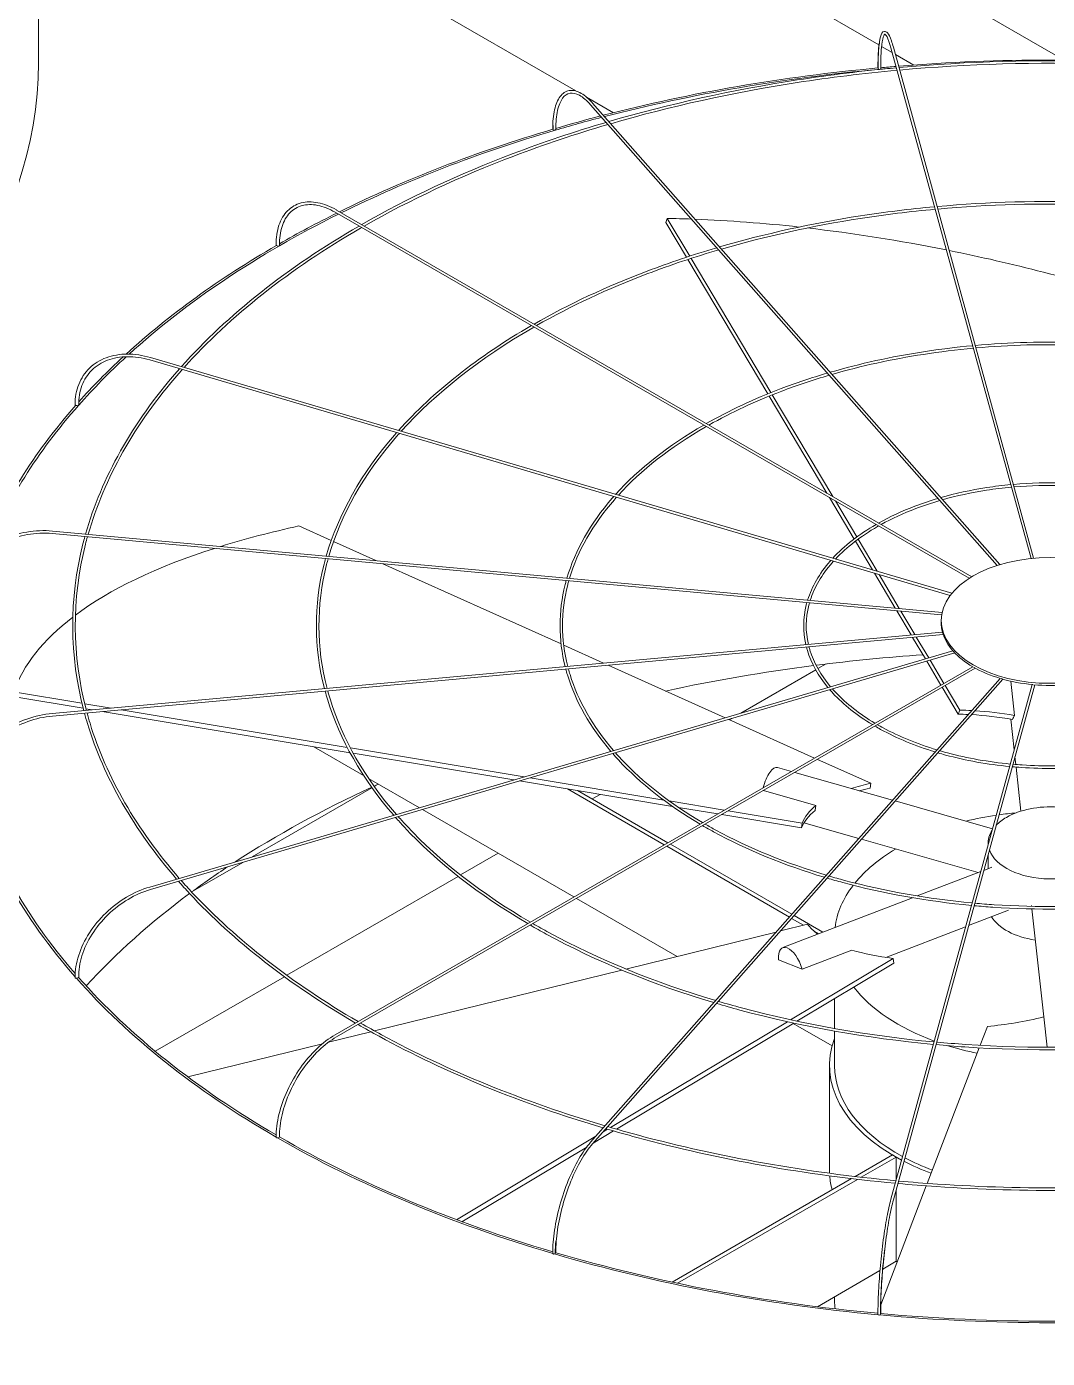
# Model space of a CAD drawing. Header units: millimetres. Extents: x -312439 to 477422, y -331570 to 212570.
# Drawn here: x 395710.3 to 395955.1, y 92912.6 to 93231.9 of the extents above; entities that cross this region are included whole.
import ezdxf

# ---------------------------------------------------------------- set-up
doc = ezdxf.new("R2010")
doc.units = ezdxf.units.MM

msp = doc.modelspace()

# ---------------------------------------------------------------- linework, layer by layer
at = {"color": 0, "linetype": 'Continuous', "lineweight": 0, "extrusion": (8.40036e-17, 0.816497, 0.57735)}
for p, q in [((395959.097, 93223.883), (395713.162, 93365.874)), ((395713.182, 93223.261), (395713.182, 93364.001)), ((395713.182, 93343.86), (395914.695, 93227.516)), ((395841.992, 93216.484), (395713.182, 93290.853)), ((395915.316, 93227.157), (395917.868, 93225.684)), ((395951.151, 93104.359), (395917.558, 93226.814)), ((395951.77, 93104.418), (395918.149, 93226.976)), ((395918.623, 93225.248), (395923.03, 93222.704)), ((395851.023, 93211.27), (395844.601, 93214.978)), ((395943.691, 93102.893), (395846.01, 93213.577)), ((395845.55, 93213.172), (395943.05, 93102.694)), ((395936.941, 93099.982), (395784.624, 93187.922)), ((395784.317, 93187.392), (395936.349, 93099.616)), ((395863.55, 93184.949), (395863.92, 93185.916)), ((395868.513, 93176.608), (395863.55, 93184.949)), ((395863.92, 93185.916), (395869.304, 93176.868)), ((395888.013, 93143.834), (395868.833, 93176.069)), ((395869.625, 93176.328), (395888.775, 93144.142)), ((395931.771, 93095.505), (395739.84, 93151.966)), ((395740.013, 93152.554), (395932.18, 93096.023)), ((395902.155, 93120.065), (395888.33, 93143.302)), ((395889.092, 93143.609), (395903.596, 93119.234)), ((395908.721, 93109.03), (395902.796, 93118.988)), ((395904.237, 93118.156), (395909.376, 93109.519)), ((395783.361, 93108.668), (395775.603, 93112.16)), ((395929.721, 93090.844), (395716.48, 93110.343)), ((395929.835, 93091.448), (395716.536, 93110.953)), ((395794.028, 93103.867), (395783.921, 93108.416)), ((395913.125, 93101.629), (395909.036, 93108.501)), ((395909.69, 93108.99), (395914.271, 93101.291)), ((395838.458, 93083.871), (395795.743, 93103.095)), ((395918.569, 93092.479), (395913.585, 93100.855)), ((395914.732, 93100.517), (395919.569, 93092.387)), ((395922.406, 93086.03), (395918.956, 93091.828)), ((395919.956, 93091.737), (395923.303, 93086.112)), ((395929.619, 93089.01), (395929.619, 93089.51)), ((395929.922, 93086.718), (395716.48, 93067.2)), ((395716.536, 93066.59), (395930.103, 93086.119)), ((395923.65, 93085.529), (395926.627, 93080.525)), ((395848.646, 93079.286), (395839.109, 93083.578)), ((395925.822, 93080.288), (395922.753, 93085.447)), ((395739.84, 93025.577), (395932.41, 93082.226)), ((395932.869, 93081.723), (395740.013, 93024.99)), ((395929.56, 93074.007), (395926.146, 93079.745)), ((395926.95, 93079.982), (395930.263, 93074.413)), ((395937.171, 93078.402), (395784.317, 92990.151)), ((395937.79, 93078.052), (395784.624, 92989.621)), ((395877.804, 93066.162), (395849.781, 93078.774)), ((395881.569, 93067.27), (395899.542, 93077.647)), ((395900.072, 93077.953), (395902, 93079.066)), ((395845.55, 92964.371), (395943.727, 93075.616)), ((395846.01, 92963.966), (395944.378, 93075.428)), ((395917.558, 92950.729), (395951.412, 93074.135)), ((395952.032, 93074.079), (395918.149, 92950.567)), ((395933.704, 93067.042), (395929.873, 93073.481)), ((395930.577, 93073.887), (395934.074, 93068.009)), ((395947.227, 93066.734), (395946.314, 93074.943)), ((395723.888, 93068.435), (395707.033, 93071.241)), ((395707.197, 93072.386), (395723.584, 93069.658)), ((395724.241, 93069.549), (395730.596, 93068.491)), ((395726.049, 93068.075), (395724.548, 93068.325)), ((395787.866, 93057.783), (395728.434, 93067.678)), ((395732.98, 93068.094), (395787.184, 93059.07)), ((395933.704, 93067.042), (395934.074, 93068.009)), ((395899.252, 93056.509), (395878.661, 93065.776)), ((395878.841, 93065.695), (395879.314, 93065.968)), ((395946.283, 93065.863), (395947.108, 93058.446)), ((395791.129, 93052.321), (395779.156, 93059.233)), ((395787.94, 93058.944), (395829.655, 93051.998)), ((395827.11, 93051.25), (395788.634, 93057.655)), ((395947.291, 93056.799), (395947.496, 93054.958)), ((395890.374, 93054.271), (395893.719, 93053.315)), ((395912.725, 93050.446), (395899.941, 93056.199)), ((395947.565, 93054.338), (395948.74, 93043.771)), ((395804.503, 93044.599), (395792.321, 93051.633)), ((395865.19, 93044.91), (395828.496, 93051.019)), ((395831.041, 93051.768), (395863.071, 93046.435)), ((395894.539, 93053.081), (395917.939, 93046.396)), ((395912.56, 93049.3), (395912.725, 93050.446)), ((395764.382, 93032.797), (395793.13, 93049.394)), ((395793.663, 93049.702), (395794.229, 93050.029)), ((395840.011, 93049.102), (395863.217, 93035.704)), ((395864.083, 93036.204), (395842.446, 93048.697)), ((395845.922, 93046.689), (395847.842, 93047.798)), ((395886.97, 93048.711), (395899.593, 93045.105)), ((395841.563, 93023.203), (395805.236, 93044.176)), ((395864.414, 93046.212), (395877.611, 93044.014)), ((395876.035, 93043.104), (395866.613, 93044.673)), ((395918.591, 93046.209), (395941.923, 93039.544)), ((395896.145, 93039.756), (395876.985, 93042.946)), ((395878.562, 93043.856), (395896.31, 93040.901)), ((395896.145, 93039.756), (395896.31, 93040.901)), ((395896.711, 93040.963), (395909.835, 93037.213)), ((395863.829, 93035.35), (395893.217, 93018.383)), ((395893.802, 93019.046), (395864.695, 93035.851)), ((395910.487, 93037.027), (395938.442, 93029.041)), ((395940.878, 93036.163), (395940.878, 93035.734)), ((395750.137, 93024.572), (395762.128, 93031.495)), ((395814.366, 93028.471), (395823.402, 93033.688)), ((395940.878, 93033.419), (395940.878, 93029.978)), ((395772.702, 93004.416), (395813.795, 93028.141)), ((395923.884, 93023.441), (395939.112, 93029.298)), ((395939.822, 93029.572), (395941.767, 93030.32)), ((395866.278, 93008.934), (395842.176, 93022.849)), ((395891.66, 93011.046), (395922.757, 93023.007)), ((395901.262, 93014.739), (395894.343, 93018.733)), ((395936.189, 93016.329), (395945.736, 93020.001)), ((395951.279, 93020.938), (395951.252, 93021.18)), ((395954.227, 92994.424), (395951.347, 93020.324)), ((395897.567, 93016.641), (395891.088, 93015.045)), ((395893.758, 93018.071), (395896.634, 93016.411)), ((395916.363, 93008.703), (395935.479, 93016.056)), ((395890.044, 93014.788), (395854.027, 93005.916)), ((395899.269, 93014.89), (395900.222, 93014.339)), ((395896.286, 93005.883), (395908.219, 93010.473)), ((395853.022, 93005.669), (395793.754, 92991.07)), ((395890.59, 93008.153), (395896.286, 93005.883)), ((395893.497, 92993.746), (395918.089, 93008.466)), ((395918.295, 93007.334), (395895.038, 92993.413)), ((395918.295, 93007.334), (395918.089, 93008.466)), ((395741.149, 92986.199), (395772.122, 93004.081)), ((395904.053, 92991.652), (395904.053, 92998.809)), ((395850.355, 92967.922), (395892.732, 92993.287)), ((395894.267, 92992.952), (395851.768, 92967.513)), ((395954.227, 92994.424), (395955.035, 92987.158)), ((395792.881, 92990.854), (395782.688, 92988.344)), ((395903.468, 92987.462), (395894.116, 92992.861)), ((395904.053, 92982.721), (395904.053, 92991.03)), ((395940.696, 92992.16), (395938.957, 92987.622)), ((395781.241, 92987.987), (395748.981, 92980.041)), ((395938.727, 92987.021), (395926.272, 92954.513)), ((395902.828, 92957.717), (395902.828, 92982.721)), ((395848.544, 92966.837), (395849.639, 92967.493)), ((395813.411, 92945.808), (395846.812, 92965.801)), ((395851.049, 92967.083), (395846.196, 92964.178)), ((395844.623, 92963.236), (395814.704, 92945.327)), ((395917.928, 92961.325), (395908.987, 92956.162)), ((395918.795, 92960.825), (395917.928, 92961.325)), ((395910.429, 92955.995), (395918.795, 92960.825)), ((395918.795, 92960.825), (395918.795, 92955.236)), ((395908.101, 92955.651), (395865.115, 92930.833)), ((395866.382, 92930.564), (395909.539, 92955.481)), ((395926.043, 92953.915), (395915.121, 92925.408)), ((395918.795, 92952.921), (395918.795, 92935.821)), ((395918.795, 92935.821), (395915.591, 92933.972)), ((395914.926, 92933.588), (395899.956, 92924.945)), ((395904.053, 92926.324), (395904.053, 92927.311)), ((395914.443, 92923.639), (395914.34, 92923.37))]:
    msp.add_line(p, q, dxfattribs=at)
at = {"color": 0, "linetype": 'Continuous', "lineweight": 0}
for centre, major_axis, ratio, start_param, end_param in [((395450.957, 93223.261), (262.225, 0), 0.5773503, 5.4977871, 6.2831853), ((395955.853, 93072.499), (-262.225, 0), 0.5773503, 4.5737285, 4.8518651), ((395955.853, 93072.499), (-262.225, 0), 0.5773503, 4.8709744, 5.1337903), ((395955.853, 93072.499), (-261.613, 0), 0.5773503, 4.8702538, 5.1336735), ((395914.748, 93222.006), (0.306, 0), 0.5773503, 3.1415927, 3.7072911), ((395914.796, 93221.831), (0.306, 0.001), 0.5647458, 3.2969897, 4.867786), ((395914.796, 93221.831), (0.306, 0.001), 0.5647458, 4.867786, 6.2831853), ((395955.853, 93072.499), (-261.613, 0), 0.5773503, 4.8601846, 4.8693633), ((395955.853, 93072.499), (-262.225, 0), 0.5773503, 4.8542575, 4.8684283), ((395955.853, 93072.499), (-261.613, 0), 0.5773503, 5.1364588, 5.1836819), ((395955.853, 93072.499), (-262.225, 0), 0.5773503, 5.1365691, 5.1818933), ((395955.853, 93072.499), (-262.225, 0), 0.5773503, 5.1849758, 5.420347), ((395955.853, 93072.499), (-261.613, 0), 0.5773503, 5.183912, 5.4201653), ((395836.767, 93207.377), (0.306, 0), 0.5773503, 3.1415927, 4.134446), ((395836.906, 93207.22), (0.306, 0.003), 0.5659728, 3.6079382, 5.1787345), ((395836.906, 93207.22), (0.306, 0.003), 0.5659728, 5.1787345, 6.2831853), ((395955.853, 93072.499), (-261.613, 0), 0.5773503, 5.4234857, 5.718128), ((395955.853, 93072.499), (-262.225, 0), 0.5773503, 5.4236595, 5.4949761), ((395956.224, 93030.782), (-236.033, 90.421), 0.5343599, 5.2814302, 5.3074736), ((395956.224, 93030.782), (-236.033, 90.421), 0.5343599, 5.1688261, 5.2776752), ((395956.224, 93030.782), (-236.033, 90.421), 0.5343599, 5.0198116, 5.1604272), ((395955.853, 93072.499), (-262.225, 0), 0.5773503, 5.4989549, 5.7196003), ((395770.432, 93179.552), (0.306, 0), 0.5773503, 3.1415927, 4.450555), ((395770.649, 93179.427), (0.306, 0.004), 0.5683066, 3.9193388, 5.4901351), ((395770.649, 93179.427), (0.306, 0.004), 0.5683066, 5.4901351, 6.2831853), ((395956.224, 93030.782), (-236.033, 90.421), 0.5343599, 4.8289255, 5.0170065), ((395955.853, 93072.499), (-261.613, 0), 0.5773503, 5.7230202, 5.8115447), ((395955.853, 93072.499), (-262.225, 0), 0.5773503, 5.7247725, 5.8068149), ((395955.853, 93072.499), (-262.225, 0), 0.5773503, 5.8129334, 6.0685314), ((395955.853, 93072.499), (-261.613, 0), 0.5773503, 5.8119417, 6.0598961), ((395722.237, 93141.254), (0.306, 0), 0.5773503, 3.1415927, 4.7647143), ((395722.51, 93141.173), (0.306, 0.005), 0.5715189, 4.2314546, 5.8022509), ((395722.51, 93141.173), (0.306, 0.005), 0.5715189, 5.8022509, 6.2831853), ((395956.018, 93030.961), (-250.189, 35.961), 0.3284711, 5.5638228, 5.6785471), ((395956.018, 93030.961), (-250.189, 35.961), 0.3284711, 5.6885713, 5.965771), ((395956.018, 93030.961), (-250.189, 35.961), 0.3284711, 5.9728515, 6.2156373), ((395955.745, 93089.01), (-26.126, 0), 0.5773503, 0, 0.1535113), ((395955.745, 93089.01), (-26.126, 0), 0.5773503, 0.160648, 0.4676706), ((395955.853, 92931.259), (-261.613, 0), 0.5773503, 4.8296672, 4.9289778), ((395955.745, 93089.01), (-26.126, 0), 0.5773503, 0.4748072, 0.7818298), ((395955.853, 92931.259), (-261.613, 0), 0.5773503, 4.9315023, 5.0730373), ((395955.745, 93089.01), (-26.126, 0), 0.5773503, 0.7889665, 1.0959891), ((395955.745, 93089.01), (-26.126, 0), 0.5773503, 1.1031258, 1.4101484), ((395955.745, 93089.01), (-26.126, 0), 0.5773503, 1.417285, 1.7243076), ((395955.853, 93029.816), (-56.639, 21.698), 0.5343599, 5.2632147, 5.3074736), ((395956.224, 93030.782), (56.639, -21.698), 0.5343599, 2.113134, 2.1658809), ((395955.853, 93029.816), (-56.639, 21.698), 0.5343599, 5.0728277, 5.2488944), ((395956.224, 93030.782), (56.639, -21.698), 0.5343599, 1.92896, 2.0989228), ((395888.855, 93048.956), (1.518, 5.315), 0.3621096, 0, 1.5955332), ((395956.018, 93030.961), (-60.036, 8.629), 0.3284711, 5.5638228, 5.6832782), ((395955.853, 93072.499), (-262.225, 0), 0.5773503, 0.15775, 0.4689102), ((395955.853, 93072.499), (-261.613, 0), 0.5773503, 0.1573017, 0.4645126), ((395955.853, 92931.259), (-261.613, 0), 0.5773503, 5.3840325, 5.5566031), ((395955.853, 92931.259), (-261.613, 0), 0.5773503, 5.3759613, 5.381266), ((395955.853, 93029.816), (-60.036, 8.629), 0.3284711, 5.5638228, 5.6281345), ((395956.018, 93030.961), (-60.036, 8.629), 0.3284711, 5.9787164, 6.2156373), ((395955.853, 93036.163), (-14.976, 0), 0.5773503, 3.6916997, 5.4977871), ((395955.853, 93029.816), (-60.036, 8.629), 0.3284711, 5.9809914, 6.2156373), ((395955.853, 93013.851), (-51.8, 0), 0.5773503, 4.9668384, 5.1151413), ((395955.853, 93036.163), (-14.976, 0), 0.5773503, 5.4977871, 5.7722245), ((395955.853, 93013.851), (-51.8, 0), 0.5773503, 4.8725497, 4.9536635), ((395955.853, 93036.163), (-14.976, 0), 0.5773503, 5.9253681, 6.3268432), ((395955.853, 93013.851), (-51.8, 0), 0.5773503, 5.5125312, 5.8454489), ((395955.853, 93036.163), (-14.976, 0), 0.5773503, 0.1968015, 2.9056449), ((395955.853, 92931.259), (-261.613, 0), 0.5773503, 5.5668053, 5.6187776), ((395955.853, 93013.851), (-51.8, 0), 0.5773503, 5.864801, 6.2160224), ((395955.853, 92931.259), (-261.613, 0), 0.5773503, 5.6218563, 5.7966666), ((395955.853, 93021.256), (-14.976, 0), 0.5773503, 0.3310244, 1.3226651), ((395955.647, 93030.947), (-59.674, -10.853), 0.3443205, 0.1772511, 0.3142745), ((395893.644, 93005.887), (-1.984, 5.159), 0.4527097, 4.5393785, 7.2340672), ((395955.647, 93030.947), (-59.674, -10.853), 0.3443205, 0.5921448, 0.8290657), ((395722.237, 93003.869), (0.306, 0), 0.5773503, 3.1415927, 5.7071921), ((395955.853, 93072.499), (-262.225, 0), 0.5773503, 0.4717795, 0.7837457), ((395722.51, 93003.95), (0.306, 0.005), 0.5830421, 5.1737369, 6.2831853), ((395955.853, 93072.499), (-261.613, 0), 0.5773503, 0.4715588, 0.781436), ((395955.853, 93013.851), (-51.8, 0), 0.5773503, 0.4237953, 1.0021877), ((395955.483, 93030.755), (-56.425, -22.248), 0.5660586, 1.0925617, 1.3294826), ((395955.853, 92982.721), (-53.025, 0), 0.5773503, 6.0678252, 7.1147249), ((395955.853, 93013.851), (-51.8, 0), 0.5773503, 1.0153625, 1.0203014), ((395955.853, 93013.851), (-51.8, 0), 0.5773503, 1.0757224, 1.2236785), ((395955.853, 92982.721), (51.8, 0), 0.5773503, 3.1415927, 3.9574848), ((395770.432, 92965.571), (0.306, 0), 0.5773503, 3.1415927, 6.0213513), ((395955.853, 93072.499), (-262.225, 0), 0.5773503, 0.7858257, 1.0981183), ((395770.649, 92965.696), (0.306, 0.004), 0.5862544, 5.4898935, 6.2831853), ((395955.853, 93072.499), (-261.613, 0), 0.5773503, 0.7858227, 1.096892), ((395955.853, 92982.721), (-53.025, 0), 0.5773503, 0.8456372, 1.0001122), ((395955.853, 92982.721), (51.8, 0), 0.5773503, 3.9720631, 4.1329788), ((395955.853, 92957.717), (53.025, 0), 0.5773503, 3.1415927, 3.1671433), ((395955.853, 92957.717), (53.025, 0), 0.5773503, 3.1875095, 3.2970925), ((395836.767, 92937.745), (-0.306, 0), 0.5773503, 0, 3.1415927), ((395955.853, 93072.499), (-262.225, 0), 0.5773503, 1.0998851, 1.4125333), ((395836.906, 92937.903), (-0.306, -0.003), 0.5885883, 2.6652649, 3.1415927), ((395955.853, 93072.499), (-261.613, 0), 0.5773503, 1.1000981, 1.4118355), ((395955.853, 92957.717), (53.025, 0), 0.5773503, 3.9385413, 3.9453811), ((395955.853, 92931.759), (262.225, 0), 0.5773503, 3.1415927, 5.4977871), ((395955.853, 92926.324), (51.8, 0), 0.5773503, 3.1415927, 3.2048035), ((395914.748, 92923.117), (-0.306, 0), 0.5773503, 0, 3.1415927), ((395955.853, 93072.499), (-262.225, 0), 0.5773503, 1.4139544, 1.727034), ((395914.796, 92923.291), (-0.306, -0.001), 0.5898153, 2.9827557, 3.1415927), ((395955.853, 93072.499), (-261.613, 0), 0.5773503, 1.41439, 1.726367)]:
    msp.add_ellipse(centre, major_axis=major_axis, ratio=ratio, start_param=start_param, end_param=end_param, dxfattribs=at)
msp.add_ellipse((395955.745, 93089.51), major_axis=(26.126, 0), ratio=0.5773503, dxfattribs=at)
for points, knots in [([(395914.442, 93222.006), (395914.442, 93223.71), (395914.493, 93225.226), (395914.696, 93227.745), (395914.845, 93228.744), (395915.247, 93230.166), (395915.473, 93230.681), (395916.258, 93230.797), (395916.506, 93230.649), (395917.058, 93230.064), (395917.365, 93229.409), (395917.845, 93228.028), (395917.997, 93227.53), (395918.149, 93226.976)], [4.712389, 4.712389, 4.712389, 4.712389, 5.0265482, 5.0265482, 5.3407075, 5.3407075, 5.6548668, 5.6548668, 5.8236028, 5.8236028, 6.1377621, 6.1377621, 6.2831853, 6.2831853, 6.2831853, 6.2831853]), ([(395917.558, 93226.814), (395917.24, 93227.974), (395916.921, 93228.866), (395916.365, 93229.946), (395916.115, 93230.096), (395916.089, 93230.096), (395915.884, 93229.948), (395915.532, 93228.783), (395915.387, 93227.933), (395915.177, 93225.689), (395915.115, 93224.259), (395915.102, 93222.371), (395915.101, 93222.104), (395915.102, 93221.832)], [0, 0, 0, 0, 0.3152669, 0.3152669, 0.6094726, 0.6094726, 0.9267406, 0.9267406, 1.2208373, 1.2208373, 1.5356304, 1.5356304, 1.5863402, 1.5863402, 1.5863402, 1.5863402]), ([(395914.823, 93228.142), (395914.814, 93228.081), (395914.805, 93228.019), (395914.654, 93226.932), (395914.559, 93225.629), (395914.496, 93223.392), (395914.487, 93222.631), (395914.49, 93221.831)], [1.10131175, 1.10131175, 1.10131175, 1.10131175, 1.12076762, 1.12076762, 1.43803566, 1.43803566, 1.5863026, 1.5863026, 1.5863026, 1.5863026]), ([(395992.002, 93222.096), (395984.507, 93222.774), (395976.956, 93223.241), (395952.728, 93224.057), (395935.97, 93223.587), (395919.488, 93222.096)], [5.342386, 5.342386, 5.342386, 5.342386, 5.43953692, 5.43953692, 5.65318828, 5.65318828, 5.65318828, 5.65318828]), ([(395991.838, 93221.496), (395984.319, 93222.174), (395976.744, 93222.639), (395952.625, 93223.439), (395936.003, 93222.97), (395919.652, 93221.496)], [5.34285963, 5.34285963, 5.34285963, 5.34285963, 5.44045758, 5.44045758, 5.65271466, 5.65271466, 5.65271466, 5.65271466]), ([(395918.868, 93222.039), (395910.861, 93221.302), (395902.921, 93220.325), (395879.494, 93216.699), (395864.332, 93213.352), (395849.925, 93209.14)], [5.65586592, 5.65586592, 5.65586592, 5.65586592, 5.75969853, 5.75969853, 5.96646224, 5.96646224, 5.96646224, 5.96646224]), ([(395919.033, 93221.439), (395910.956, 93220.698), (395902.946, 93219.712), (395879.625, 93216.094), (395864.629, 93212.786), (395850.373, 93208.633)], [5.65539644, 5.65539644, 5.65539644, 5.65539644, 5.76029586, 5.76029586, 5.96514032, 5.96514032, 5.96514032, 5.96514032]), ([(395836.46, 93207.377), (395836.46, 93209.093), (395836.611, 93210.642), (395837.207, 93213.267), (395837.652, 93214.345), (395838.833, 93215.93), (395839.582, 93216.436), (395841.222, 93216.721), (395842.082, 93216.548), (395843.895, 93215.627), (395844.859, 93214.841), (395845.884, 93213.719), (395845.947, 93213.648), (395846.01, 93213.577)], [4.712389, 4.712389, 4.712389, 4.712389, 5.0265482, 5.0265482, 5.3407075, 5.3407075, 5.6548668, 5.6548668, 5.9484515, 5.9484515, 6.2626108, 6.2626108, 6.2831853, 6.2831853, 6.2831853, 6.2831853]), ([(395845.55, 93213.172), (395844.636, 93214.208), (395843.728, 93214.973), (395842.045, 93215.895), (395841.279, 93216.052), (395839.938, 93215.817), (395839.341, 93215.423), (395838.314, 93214.024), (395837.897, 93213.019), (395837.345, 93210.516), (395837.205, 93209.025), (395837.211, 93207.319), (395837.212, 93207.271), (395837.212, 93207.222)], [0, 0, 0, 0, 0.3146448, 0.3146448, 0.6289116, 0.6289116, 0.9461796, 0.9461796, 1.2634477, 1.2634477, 1.5772832, 1.5772832, 1.5863402, 1.5863402, 1.5863402, 1.5863402]), ([(395849.276, 93208.95), (395841.603, 93206.689), (395834.145, 93204.184), (395813.913, 93196.496), (395801.736, 93190.788), (395790.659, 93184.438)], [5.96956861, 5.96956861, 5.96956861, 5.96956861, 6.07987049, 6.07987049, 6.27966483, 6.27966483, 6.27966483, 6.27966483]), ([(395849.724, 93208.443), (395841.951, 93206.161), (395834.399, 93203.627), (395814.248, 93195.966), (395802.222, 93190.338), (395791.273, 93184.083)], [5.96825255, 5.96825255, 5.96825255, 5.96825255, 6.08012371, 6.08012371, 6.27780239, 6.27780239, 6.27780239, 6.27780239]), ([(395836.609, 93208.232), (395836.603, 93208.028), (395836.6, 93207.821), (395836.598, 93207.481), (395836.598, 93207.351), (395836.6, 93207.219)], [7.805980691, 7.805980691, 7.805980691, 7.805980691, 7.845140151, 7.845140151, 7.869416781, 7.869416781, 7.869416781, 7.869416781]), ([(395770.126, 93179.552), (395770.126, 93181.277), (395770.362, 93182.873), (395771.296, 93185.651), (395771.994, 93186.835), (395773.793, 93188.655), (395774.891, 93189.291), (395777.359, 93189.943), (395778.726, 93189.96), (395781.59, 93189.391), (395783.09, 93188.803), (395784.597, 93187.937), (395784.61, 93187.93), (395784.624, 93187.922)], [0, 0, 0, 0, 0.3141593, 0.3141593, 0.6283185, 0.6283185, 0.9411039, 0.9411039, 1.2538555, 1.2538555, 1.5680148, 1.5680148, 1.5707963, 1.5707963, 1.5707963, 1.5707963]), ([(395784.317, 93187.392), (395782.88, 93188.222), (395781.448, 93188.782), (395778.748, 93189.317), (395777.482, 93189.293), (395775.231, 93188.679), (395774.244, 93188.092), (395772.621, 93186.398), (395771.986, 93185.289), (395771.141, 93182.642), (395770.932, 93181.104), (395770.955, 93179.431)], [4.712389, 4.712389, 4.712389, 4.712389, 5.029657, 5.029657, 5.3469251, 5.3469251, 5.6641931, 5.6641931, 5.9814611, 5.9814611, 6.2987292, 6.2987292, 6.2987292, 6.2987292]), ([(395928.011, 93188.711), (395922.026, 93188.159), (395916.089, 93187.428), (395898.574, 93184.719), (395887.235, 93182.219), (395876.458, 93179.075)], [5.65618024, 5.65618024, 5.65618024, 5.65618024, 5.75959703, 5.75959703, 5.96555925, 5.96555925, 5.96555925, 5.96555925]), ([(395928.176, 93188.111), (395922.12, 93187.555), (395916.115, 93186.815), (395898.705, 93184.113), (395887.532, 93181.654), (395876.906, 93178.568)], [5.6555551, 5.6555551, 5.6555551, 5.6555551, 5.760393, 5.760393, 5.9637948, 5.9637948, 5.9637948, 5.9637948]), ([(395982.859, 93188.768), (395977.276, 93189.271), (395971.65, 93189.618), (395953.532, 93190.23), (395940.979, 93189.88), (395928.631, 93188.768)], [5.34296141, 5.34296141, 5.34296141, 5.34296141, 5.43938168, 5.43938168, 5.65261288, 5.65261288, 5.65261288, 5.65261288]), ([(395982.695, 93188.168), (395977.088, 93188.671), (395971.438, 93189.017), (395953.43, 93189.612), (395941.012, 93189.264), (395928.795, 93188.168)], [5.34359392, 5.34359392, 5.34359392, 5.34359392, 5.44060854, 5.44060854, 5.65198037, 5.65198037, 5.65198037, 5.65198037]), ([(395875.809, 93178.885), (395870.059, 93177.191), (395864.469, 93175.313), (395849.349, 93169.568), (395840.258, 93165.313), (395831.982, 93160.58)], [5.96969757, 5.96969757, 5.96969757, 5.96969757, 6.07982614, 6.07982614, 6.27841616, 6.27841616, 6.27841616, 6.27841616]), ([(395876.256, 93178.378), (395870.406, 93176.662), (395864.723, 93174.756), (395849.684, 93169.038), (395840.745, 93164.862), (395832.596, 93160.225)], [5.96794353, 5.96794353, 5.96794353, 5.96794353, 6.08016355, 6.08016355, 6.27592849, 6.27592849, 6.27592849, 6.27592849]), ([(395973.72, 93155.451), (395970.046, 93155.779), (395966.345, 93156.007), (395954.336, 93156.415), (395945.986, 93156.186), (395937.77, 93155.451)], [5.34408303, 5.34408303, 5.34408303, 5.34408303, 5.43906993, 5.43906993, 5.65149126, 5.65149126, 5.65149126, 5.65149126]), ([(395973.555, 93154.851), (395969.858, 93155.179), (395966.134, 93155.405), (395954.233, 93155.797), (395946.019, 93155.569), (395937.935, 93154.851)], [5.34503474, 5.34503474, 5.34503474, 5.34503474, 5.44090812, 5.44090812, 5.65053954, 5.65053954, 5.65053954, 5.65053954]), ([(395721.931, 93141.254), (395721.931, 93142.986), (395722.23, 93144.636), (395723.406, 93147.606), (395724.282, 93148.924), (395726.523, 93151.092), (395727.887, 93151.939), (395730.958, 93153.08), (395732.665, 93153.374), (395736.253, 93153.387), (395738.135, 93153.106), (395740.013, 93152.554)], [4.712389, 4.712389, 4.712389, 4.712389, 5.0265482, 5.0265482, 5.3407075, 5.3407075, 5.6548668, 5.6548668, 5.969026, 5.969026, 6.2831853, 6.2831853, 6.2831853, 6.2831853]), ([(395739.84, 93151.966), (395738.024, 93152.5), (395736.212, 93152.767), (395732.777, 93152.744), (395731.156, 93152.454), (395728.263, 93151.354), (395726.993, 93150.545), (395724.918, 93148.486), (395724.114, 93147.237), (395723.048, 93144.414), (395722.788, 93142.84), (395722.816, 93141.178)], [0, 0, 0, 0, 0.317268, 0.317268, 0.6345361, 0.6345361, 0.9518041, 0.9518041, 1.2690722, 1.2690722, 1.5863402, 1.5863402, 1.5863402, 1.5863402]), ([(395937.151, 93155.394), (395933.188, 93155.027), (395929.257, 93154.543), (395917.651, 93152.749), (395910.133, 93151.096), (395902.983, 93149.02)], [5.65683386, 5.65683386, 5.65683386, 5.65683386, 5.75939254, 5.75939254, 5.96383461, 5.96383461, 5.96383461, 5.96383461]), ([(395937.315, 93154.795), (395933.282, 93154.423), (395929.282, 93153.93), (395917.782, 93152.144), (395910.43, 93150.531), (395903.431, 93148.512)], [5.65589869, 5.65589869, 5.65589869, 5.65589869, 5.76058509, 5.76058509, 5.96118261, 5.96118261, 5.96118261, 5.96118261]), ([(395746.981, 93149.866), (395746.755, 93149.61), (395746.532, 93149.355), (395735.692, 93136.886), (395728.294, 93123.731), (395724.458, 93110.229)], [0.31387846, 0.31387846, 0.31387846, 0.31387846, 0.32022171, 0.32022171, 0.6228537, 0.6228537, 0.6228537, 0.6228537]), ([(395747.63, 93149.675), (395747.357, 93149.367), (395747.086, 93149.059), (395736.255, 93136.613), (395728.901, 93123.557), (395725.079, 93110.172)], [0.31209175, 0.31209175, 0.31209175, 0.31209175, 0.31977769, 0.31977769, 0.62202139, 0.62202139, 0.62202139, 0.62202139]), ([(395902.334, 93148.83), (395898.509, 93147.702), (395894.791, 93146.452), (395884.781, 93142.65), (395878.774, 93139.845), (395873.296, 93136.727)], [5.97003164, 5.97003164, 5.97003164, 5.97003164, 6.07973571, 6.07973571, 6.27604568, 6.27604568, 6.27604568, 6.27604568]), ([(395902.781, 93148.323), (395898.857, 93147.173), (395895.045, 93145.895), (395885.117, 93142.12), (395879.261, 93139.394), (395873.911, 93136.372)], [5.96740299, 5.96740299, 5.96740299, 5.96740299, 6.08024114, 6.08024114, 6.27230164, 6.27230164, 6.27230164, 6.27230164]), ([(395799.047, 93134.549), (395798.87, 93134.349), (395798.695, 93134.149), (395790.601, 93124.837), (395785.065, 93115.026), (395782.169, 93104.951)], [0.31368489, 0.31368489, 0.31368489, 0.31368489, 0.32029533, 0.32029533, 0.62093354, 0.62093354, 0.62093354, 0.62093354]), ([(395799.696, 93134.358), (395799.472, 93134.106), (395799.25, 93133.854), (395791.164, 93124.565), (395785.673, 93114.852), (395782.79, 93104.895)], [0.31130083, 0.31130083, 0.31130083, 0.31130083, 0.31970361, 0.31970361, 0.61980435, 0.61980435, 0.61980435, 0.61980435]), ([(395946.291, 93122.077), (395944.35, 93121.896), (395942.426, 93121.658), (395936.728, 93120.779), (395933.031, 93119.973), (395929.508, 93118.963)], [5.65878241, 5.65878241, 5.65878241, 5.65878241, 5.75876753, 5.75876753, 5.95869527, 5.95869527, 5.95869527, 5.95869527]), ([(395946.455, 93121.478), (395944.445, 93121.291), (395942.451, 93121.045), (395936.859, 93120.174), (395933.328, 93119.408), (395929.958, 93118.455)], [5.65692719, 5.65692719, 5.65692719, 5.65692719, 5.76114351, 5.76114351, 5.95335964, 5.95335964, 5.95335964, 5.95335964]), ([(395964.58, 93122.134), (395962.817, 93122.288), (395961.042, 93122.396), (395955.14, 93122.599), (395950.993, 93122.491), (395946.91, 93122.134)], [5.34742678, 5.34742678, 5.34742678, 5.34742678, 5.43812478, 5.43812478, 5.64814751, 5.64814751, 5.64814751, 5.64814751]), ([(395964.415, 93121.533), (395962.629, 93121.687), (395960.83, 93121.794), (395955.037, 93121.981), (395951.026, 93121.874), (395947.075, 93121.533)], [5.34934775, 5.34934775, 5.34934775, 5.34934775, 5.44178794, 5.44178794, 5.64622654, 5.64622654, 5.64622654, 5.64622654]), ([(395851.104, 93119.235), (395850.979, 93119.094), (395850.855, 93118.953), (395845.507, 93112.797), (395841.833, 93106.324), (395839.878, 93099.674)], [0.31344956, 0.31344956, 0.31344956, 0.31344956, 0.32044212, 0.32044212, 0.61727915, 0.61727915, 0.61727915, 0.61727915]), ([(395851.754, 93119.044), (395851.581, 93118.851), (395851.41, 93118.657), (395846.071, 93112.525), (395842.441, 93106.151), (395840.5, 93099.618)], [0.30986952, 0.30986952, 0.30986952, 0.30986952, 0.31955549, 0.31955549, 0.6155298, 0.6155298, 0.6155298, 0.6155298]), ([(395928.859, 93118.774), (395926.96, 93118.213), (395925.114, 93117.592), (395920.213, 93115.732), (395917.29, 93114.377), (395914.611, 93112.874)], [5.97102709, 5.97102709, 5.97102709, 5.97102709, 6.0794509, 6.0794509, 6.26898955, 6.26898955, 6.26898955, 6.26898955]), ([(395929.306, 93118.267), (395927.308, 93117.684), (395925.367, 93117.035), (395920.549, 93115.202), (395917.778, 93113.926), (395915.229, 93112.517)], [5.96578422, 5.96578422, 5.96578422, 5.96578422, 6.08045705, 6.08045705, 6.26142742, 6.26142742, 6.26142742, 6.26142742]), ([(395696.593, 93096.231), (395696.593, 93097.967), (395696.926, 93099.675), (395698.225, 93102.861), (395699.191, 93104.339), (395701.655, 93106.918), (395703.154, 93108.019), (395706.533, 93109.74), (395708.414, 93110.36), (395712.376, 93111.061), (395714.457, 93111.143), (395716.536, 93110.953)], [4.712389, 4.712389, 4.712389, 4.712389, 5.0265482, 5.0265482, 5.3407075, 5.3407075, 5.6548668, 5.6548668, 5.969026, 5.969026, 6.2831853, 6.2831853, 6.2831853, 6.2831853]), ([(395716.48, 93110.343), (395714.465, 93110.528), (395712.451, 93110.445), (395708.627, 93109.757), (395706.818, 93109.151), (395703.587, 93107.48), (395702.165, 93106.416), (395699.846, 93103.937), (395698.949, 93102.523), (395697.765, 93099.485), (395697.477, 93097.861), (395697.508, 93096.209)], [6.2831853, 6.2831853, 6.2831853, 6.2831853, 6.6004533, 6.6004533, 6.9177214, 6.9177214, 7.2349894, 7.2349894, 7.5522575, 7.5522575, 7.8695255, 7.8695255, 7.8695255, 7.8695255]), ([(395724.291, 93109.629), (395724.131, 93109.052), (395723.978, 93108.473), (395720.48, 93094.654), (395720.546, 93081.12), (395724.029, 93067.89)], [0.6273321, 0.6273321, 0.6273321, 0.6273321, 0.64026634, 0.64026634, 0.9362265, 0.9362265, 0.9362265, 0.9362265]), ([(395724.91, 93109.572), (395724.748, 93108.987), (395724.592, 93108.402), (395721.089, 93094.616), (395721.158, 93081.135), (395724.647, 93067.947)], [0.62653255, 0.62653255, 0.62653255, 0.62653255, 0.63973087, 0.63973087, 0.93697289, 0.93697289, 0.93697289, 0.93697289]), ([(395782, 93104.352), (395781.875, 93103.9), (395781.755, 93103.448), (395779.143, 93093.124), (395779.175, 93083.034), (395781.734, 93073.167)], [0.62689443, 0.62689443, 0.62689443, 0.62689443, 0.64035432, 0.64035432, 0.93404611, 0.93404611, 0.93404611, 0.93404611]), ([(395782.62, 93104.295), (395782.492, 93103.836), (395782.37, 93103.377), (395779.753, 93093.086), (395779.787, 93083.049), (395782.352, 93073.224)], [0.62582334, 0.62582334, 0.62582334, 0.62582334, 0.63964072, 0.63964072, 0.93502054, 0.93502054, 0.93502054, 0.93502054]), ([(395903.162, 93103.921), (395903.089, 93103.838), (395903.016, 93103.756), (395900.413, 93100.756), (395898.602, 93097.622), (395897.591, 93094.397)], [0.31275087, 0.31275087, 0.31275087, 0.31275087, 0.32087906, 0.32087906, 0.60646372, 0.60646372, 0.60646372, 0.60646372]), ([(395903.812, 93103.73), (395903.691, 93103.595), (395903.571, 93103.46), (395900.978, 93100.485), (395899.211, 93097.45), (395898.216, 93094.34)], [0.30556743, 0.30556743, 0.30556743, 0.30556743, 0.31911145, 0.31911145, 0.60263629, 0.60263629, 0.60263629, 0.60263629]), ([(395839.706, 93099.075), (395839.617, 93098.753), (395839.531, 93098.431), (395837.806, 93091.602), (395837.804, 93084.951), (395839.443, 93078.444)], [0.62618978, 0.62618978, 0.62618978, 0.62618978, 0.64052907, 0.64052907, 0.92987427, 0.92987427, 0.92987427, 0.92987427]), ([(395840.327, 93099.018), (395840.234, 93098.689), (395840.146, 93098.36), (395838.416, 93091.564), (395838.415, 93084.966), (395840.061, 93078.501)], [0.62457061, 0.62457061, 0.62457061, 0.62457061, 0.6394598, 0.6394598, 0.93127617, 0.93127617, 0.93127617, 0.93127617]), ([(395897.413, 93093.798), (395897.359, 93093.606), (395897.308, 93093.414), (395896.468, 93090.08), (395896.434, 93086.869), (395897.159, 93083.722)], [0.62410482, 0.62410482, 0.62410482, 0.62410482, 0.64104385, 0.64104385, 0.91753144, 0.91753144, 0.91753144, 0.91753144]), ([(395898.034, 93093.741), (395897.976, 93093.542), (395897.922, 93093.342), (395897.079, 93090.042), (395897.046, 93086.883), (395897.774, 93083.778)], [0.62079185, 0.62079185, 0.62079185, 0.62079185, 0.63891194, 0.63891194, 0.91997787, 0.91997787, 0.91997787, 0.91997787]), ([(395897.307, 93083.12), (395897.376, 93082.856), (395897.45, 93082.592), (395898.465, 93079.241), (395900.133, 93076.233), (395902.466, 93073.417)], [0.93516687, 0.93516687, 0.93516687, 0.93516687, 0.95843835, 0.95843835, 1.2316048, 1.2316048, 1.2316048, 1.2316048]), ([(395897.925, 93083.177), (395897.994, 93082.919), (395898.068, 93082.661), (395899.084, 93079.365), (395900.756, 93076.395), (395903.107, 93073.606)], [0.93813971, 0.93813971, 0.93813971, 0.93813971, 0.96156851, 0.96156851, 1.23828559, 1.23828559, 1.23828559, 1.23828559]), ([(395839.599, 93077.843), (395839.722, 93077.385), (395839.853, 93076.926), (395841.931, 93070.095), (395845.45, 93063.89), (395850.4, 93058.101)], [0.93878416, 0.93878416, 0.93878416, 0.93878416, 0.9592157, 0.9592157, 1.24402203, 1.24402203, 1.24402203, 1.24402203]), ([(395840.218, 93077.9), (395840.341, 93077.447), (395840.471, 93076.995), (395842.551, 93070.221), (395846.074, 93064.053), (395851.045, 93058.291)], [0.94031776, 0.94031776, 0.94031776, 0.94031776, 0.96078603, 0.96078603, 1.24747633, 1.24747633, 1.24747633, 1.24747633]), ([(395902.899, 93072.906), (395903.145, 93072.621), (395903.398, 93072.338), (395906.204, 93069.306), (395909.399, 93066.763), (395913.124, 93064.518)], [1.24820371, 1.24820371, 1.24820371, 1.24820371, 1.27608724, 1.27608724, 1.54927756, 1.54927756, 1.54927756, 1.54927756]), ([(395903.545, 93073.097), (395903.798, 93072.809), (395904.058, 93072.524), (395906.856, 93069.557), (395910.03, 93067.067), (395913.731, 93064.868)], [1.2552022, 1.2552022, 1.2552022, 1.2552022, 1.28394226, 1.28394226, 1.55644282, 1.55644282, 1.55644282, 1.55644282]), ([(395781.893, 93072.567), (395782.069, 93071.913), (395782.257, 93071.261), (395785.397, 93060.95), (395790.768, 93051.547), (395798.34, 93042.786)], [0.94000678, 0.94000678, 0.94000678, 0.94000678, 0.95947637, 0.95947637, 1.24820492, 1.24820492, 1.24820492, 1.24820492]), ([(395782.512, 93072.623), (395782.688, 93071.976), (395782.875, 93071.329), (395786.017, 93061.076), (395791.393, 93051.711), (395798.985, 93042.976)], [0.94103976, 0.94103976, 0.94103976, 0.94103976, 0.9605244, 0.9605244, 1.25053309, 1.25053309, 1.25053309, 1.25053309]), ([(395696.593, 93048.892), (395696.593, 93050.628), (395696.926, 93052.392), (395698.22, 93055.802), (395699.181, 93057.448), (395701.633, 93060.463), (395703.124, 93061.832), (395706.492, 93064.162), (395708.368, 93065.124), (395712.322, 93066.548), (395714.401, 93067.01), (395716.48, 93067.2)], [4.712389, 4.712389, 4.712389, 4.712389, 5.0265482, 5.0265482, 5.3407075, 5.3407075, 5.6548668, 5.6548668, 5.969026, 5.969026, 6.2831853, 6.2831853, 6.2831853, 6.2831853]), ([(395716.536, 93066.59), (395714.521, 93066.406), (395712.504, 93065.955), (395708.674, 93064.565), (395706.859, 93063.626), (395703.616, 93061.355), (395702.187, 93060.024), (395699.856, 93057.106), (395698.954, 93055.52), (395697.765, 93052.252), (395697.477, 93050.571), (395697.508, 93048.925)], [0, 0, 0, 0, 0.317268, 0.317268, 0.6345361, 0.6345361, 0.9518041, 0.9518041, 1.2690722, 1.2690722, 1.5863402, 1.5863402, 1.5863402, 1.5863402]), ([(395724.189, 93067.29), (395724.418, 93066.446), (395724.661, 93065.603), (395728.864, 93051.814), (395736.091, 93039.21), (395746.289, 93027.474)], [0.94070481, 0.94070481, 0.94070481, 0.94070481, 0.95960699, 0.95960699, 1.25038008, 1.25038008, 1.25038008, 1.25038008]), ([(395724.809, 93067.347), (395725.037, 93066.508), (395725.279, 93065.671), (395729.484, 93051.94), (395736.716, 93039.373), (395746.935, 93027.664)], [0.94148414, 0.94148414, 0.94148414, 0.94148414, 0.96039344, 0.96039344, 1.25213605, 1.25213605, 1.25213605, 1.25213605]), ([(395946.727, 93065.789), (395946.832, 93066.063), (395946.972, 93066.341), (395947.172, 93066.653), (395947.199, 93066.693), (395947.227, 93066.734)], [0, 0, 0, 0, 1.7008868, 1.7008868, 1.9577529, 1.9577529, 1.9577529, 1.9577529]), ([(395913.728, 93064.159), (395914.177, 93063.896), (395914.633, 93063.638), (395918.997, 93061.244), (395923.402, 93059.416), (395928.149, 93057.965)], [1.5639266, 1.5639266, 1.5639266, 1.5639266, 1.59638594, 1.59638594, 1.86940636, 1.86940636, 1.86940636, 1.86940636]), ([(395914.339, 93064.512), (395914.785, 93064.255), (395915.238, 93064.002), (395919.554, 93061.668), (395923.906, 93059.885), (395928.595, 93058.47)], [1.5712561, 1.5712561, 1.5712561, 1.5712561, 1.60358263, 1.60358263, 1.87454698, 1.87454698, 1.87454698, 1.87454698]), ([(395850.84, 93057.592), (395851.293, 93057.073), (395851.758, 93056.557), (395857.468, 93050.416), (395864.079, 93045.222), (395871.806, 93040.663)], [1.2523872, 1.2523872, 1.2523872, 1.2523872, 1.27803342, 1.27803342, 1.55997281, 1.55997281, 1.55997281, 1.55997281]), ([(395851.487, 93057.783), (395851.947, 93057.261), (395852.418, 93056.743), (395858.121, 93050.667), (395864.711, 93045.527), (395872.415, 93041.015)], [1.2559207, 1.2559207, 1.2559207, 1.2559207, 1.28197401, 1.28197401, 1.56361702, 1.56361702, 1.56361702, 1.56361702]), ([(395928.795, 93057.771), (395929.416, 93057.587), (395930.044, 93057.409), (395935.542, 93055.918), (395940.72, 93054.986), (395946.019, 93054.475)], [1.88173801, 1.88173801, 1.88173801, 1.88173801, 1.91726722, 1.91726722, 2.19052772, 2.19052772, 2.19052772, 2.19052772]), ([(395929.242, 93058.278), (395929.864, 93058.096), (395930.492, 93057.92), (395935.904, 93056.474), (395940.985, 93055.57), (395946.183, 93055.074)], [1.88697171, 1.88697171, 1.88697171, 1.88697171, 1.922693, 1.922693, 2.19235404, 2.19235404, 2.19235404, 2.19235404]), ([(395946.638, 93054.417), (395947.354, 93054.352), (395948.072, 93054.295), (395954.125, 93053.88), (395959.545, 93053.938), (395964.852, 93054.417)], [2.20116261, 2.20116261, 2.20116261, 2.20116261, 2.23802396, 2.23802396, 2.51122637, 2.51122637, 2.51122637, 2.51122637]), ([(395946.803, 93055.017), (395947.553, 93054.95), (395948.307, 93054.892), (395954.252, 93054.498), (395959.524, 93054.557), (395964.687, 93055.017)], [2.2030547, 2.2030547, 2.2030547, 2.2030547, 2.24193573, 2.24193573, 2.50933428, 2.50933428, 2.50933428, 2.50933428]), ([(395899.593, 93045.105), (395899.581, 93045.051), (395899.57, 93044.998), (395899.487, 93044.592), (395899.428, 93044.247), (395899.381, 93043.923)], [52.4705624, 52.4705624, 52.4705624, 52.4705624, 52.7274285, 52.7274285, 54.4283153, 54.4283153, 54.4283153, 54.4283153]), ([(395798.782, 93042.278), (395799.442, 93041.525), (395800.118, 93040.776), (395808.732, 93031.526), (395818.76, 93023.681), (395830.491, 93016.81)], [1.25379638, 1.25379638, 1.25379638, 1.25379638, 1.27868669, 1.27868669, 1.5635663, 1.5635663, 1.5635663, 1.5635663]), ([(395799.43, 93042.468), (395800.096, 93041.713), (395800.778, 93040.962), (395809.385, 93031.777), (395819.393, 93023.987), (395831.102, 93017.162)], [1.25615972, 1.25615972, 1.25615972, 1.25615972, 1.28131662, 1.28131662, 1.56600951, 1.56600951, 1.56600951, 1.56600951]), ([(395872.414, 93040.307), (395873.266, 93039.812), (395874.131, 93039.324), (395882.945, 93034.506), (395891.932, 93030.814), (395901.623, 93027.908)], [1.56734097, 1.56734097, 1.56734097, 1.56734097, 1.5981909, 1.5981909, 1.87714164, 1.87714164, 1.87714164, 1.87714164]), ([(395873.026, 93040.66), (395873.874, 93040.171), (395874.735, 93039.689), (395883.502, 93034.932), (395892.436, 93031.284), (395902.069, 93028.414)], [1.57102631, 1.57102631, 1.57102631, 1.57102631, 1.60180119, 1.60180119, 1.87974458, 1.87974458, 1.87974458, 1.87974458]), ([(395902.717, 93028.222), (395903.948, 93027.861), (395905.189, 93027.513), (395916.147, 93024.574), (395926.476, 93022.745), (395937.043, 93021.757)], [1.88596498, 1.88596498, 1.88596498, 1.88596498, 1.92135596, 1.92135596, 2.19572889, 2.19572889, 2.19572889, 2.19572889]), ([(395721.931, 93003.869), (395721.931, 93005.602), (395722.23, 93007.417), (395723.392, 93011.037), (395724.256, 93012.842), (395726.46, 93016.271), (395727.801, 93017.895), (395730.832, 93020.804), (395732.522, 93022.09), (395736.087, 93024.2), (395737.962, 93025.025), (395739.84, 93025.577)], [4.712389, 4.712389, 4.712389, 4.712389, 5.0265482, 5.0265482, 5.3407075, 5.3407075, 5.6548668, 5.6548668, 5.969026, 5.969026, 6.2831853, 6.2831853, 6.2831853, 6.2831853]), ([(395740.013, 93024.99), (395738.197, 93024.455), (395736.378, 93023.654), (395732.92, 93021.596), (395731.28, 93020.339), (395728.347, 93017.498), (395727.054, 93015.913), (395724.943, 93012.577), (395724.126, 93010.826), (395723.048, 93007.337), (395722.788, 93005.599), (395722.816, 93003.955)], [6.2831853, 6.2831853, 6.2831853, 6.2831853, 6.6004533, 6.6004533, 6.9177214, 6.9177214, 7.2349894, 7.2349894, 7.5522575, 7.5522575, 7.8695255, 7.8695255, 7.8695255, 7.8695255]), ([(395746.732, 93026.966), (395747.596, 93025.982), (395748.481, 93025.004), (395759.999, 93012.645), (395773.448, 93002.148), (395789.187, 92992.963)], [1.25457919, 1.25457919, 1.25457919, 1.25457919, 1.27901417, 1.27901417, 1.56542833, 1.56542833, 1.56542833, 1.56542833]), ([(395747.38, 93027.157), (395748.25, 93026.17), (395749.141, 93025.19), (395760.652, 93012.897), (395774.081, 93002.454), (395789.798, 92993.316)], [1.25635494, 1.25635494, 1.25635494, 1.25635494, 1.28098769, 1.28098769, 1.56726607, 1.56726607, 1.56726607, 1.56726607]), ([(395902.27, 93027.716), (395903.5, 93027.352), (395904.741, 93027.001), (395915.785, 93024.019), (395926.211, 93022.16), (395936.879, 93021.157)], [1.88333864, 1.88333864, 1.88333864, 1.88333864, 1.91863403, 1.91863403, 2.19480098, 2.19480098, 2.19480098, 2.19480098]), ([(395937.663, 93021.7), (395939.2, 93021.561), (395940.743, 93021.44), (395952.766, 93020.637), (395963.407, 93020.759), (395973.827, 93021.7)], [2.20108803, 2.20108803, 2.20108803, 2.20108803, 2.24097619, 2.24097619, 2.51130095, 2.51130095, 2.51130095, 2.51130095]), ([(395937.498, 93021.1), (395939.001, 93020.964), (395940.508, 93020.844), (395952.639, 93020.02), (395963.429, 93020.141), (395973.992, 93021.1)], [2.20014358, 2.20014358, 2.20014358, 2.20014358, 2.23901367, 2.23901367, 2.5122454, 2.5122454, 2.5122454, 2.5122454]), ([(395831.1, 93016.454), (395832.355, 93015.727), (395833.628, 93015.011), (395846.893, 93007.769), (395860.462, 93002.213), (395875.098, 92997.852)], [1.56848817, 1.56848817, 1.56848817, 1.56848817, 1.5987935, 1.5987935, 1.87973748, 1.87973748, 1.87973748, 1.87973748]), ([(395831.713, 93016.808), (395832.963, 93016.086), (395834.232, 93015.375), (395847.45, 93008.195), (395860.967, 93002.683), (395875.544, 92998.358)], [1.57094967, 1.57094967, 1.57094967, 1.57094967, 1.60120298, 1.60120298, 1.88148008, 1.88148008, 1.88148008, 1.88148008]), ([(395875.745, 92997.66), (395877.584, 92997.118), (395879.438, 92996.594), (395896.028, 92992.119), (395911.703, 92989.334), (395927.739, 92987.84)], [1.8838758, 1.8838758, 1.8838758, 1.8838758, 1.91908947, 1.91908947, 2.1962344, 2.1962344, 2.1962344, 2.1962344]), ([(395876.192, 92998.167), (395878.031, 92997.627), (395879.886, 92997.105), (395896.39, 92992.675), (395911.968, 92989.919), (395927.904, 92988.44)], [1.88562881, 1.88562881, 1.88562881, 1.88562881, 1.92090607, 1.92090607, 2.19685631, 2.19685631, 2.19685631, 2.19685631]), ([(395790.409, 92992.961), (395792.059, 92992.009), (395793.733, 92991.072), (395811.4, 92981.468), (395829.503, 92974.092), (395849.028, 92968.312)], [1.57097144, 1.57097144, 1.57097144, 1.57097144, 1.60090305, 1.60090305, 1.88238695, 1.88238695, 1.88238695, 1.88238695]), ([(395770.126, 92965.571), (395770.126, 92967.296), (395770.362, 92969.151), (395771.281, 92972.946), (395771.963, 92974.886), (395773.707, 92978.665), (395774.768, 92980.503), (395777.169, 92983.903), (395778.507, 92985.463), (395781.335, 92988.157), (395782.823, 92989.289), (395784.317, 92990.151)], [0, 0, 0, 0, 0.3141593, 0.3141593, 0.6283185, 0.6283185, 0.9424778, 0.9424778, 1.2566371, 1.2566371, 1.5707963, 1.5707963, 1.5707963, 1.5707963]), ([(395789.797, 92992.608), (395791.45, 92991.65), (395793.128, 92990.707), (395810.843, 92981.042), (395828.997, 92973.621), (395848.581, 92967.805)], [1.56912341, 1.56912341, 1.56912341, 1.56912341, 1.59909496, 1.59909496, 1.88107719, 1.88107719, 1.88107719, 1.88107719]), ([(395784.624, 92989.621), (395783.186, 92988.791), (395781.743, 92987.692), (395778.996, 92985.065), (395777.693, 92983.537), (395775.36, 92980.207), (395774.331, 92978.406), (395772.65, 92974.711), (395771.999, 92972.819), (395771.14, 92969.136), (395770.932, 92967.346), (395770.955, 92965.7)], [4.712389, 4.712389, 4.712389, 4.712389, 5.029657, 5.029657, 5.3469251, 5.3469251, 5.6641931, 5.6641931, 5.9814611, 5.9814611, 6.2987292, 6.2987292, 6.2987292, 6.2987292]), ([(395928.358, 92987.783), (395930.648, 92987.575), (395932.944, 92987.393), (395951.151, 92986.159), (395967.312, 92986.343), (395983.132, 92987.783)], [2.19980176, 2.19980176, 2.19980176, 2.19980176, 2.23934285, 2.23934285, 2.51258722, 2.51258722, 2.51258722, 2.51258722]), ([(395928.523, 92988.383), (395930.847, 92988.173), (395933.179, 92987.989), (395951.279, 92986.776), (395967.29, 92986.962), (395982.967, 92988.383)], [2.20043103, 2.20043103, 2.20043103, 2.20043103, 2.24065263, 2.24065263, 2.51195795, 2.51195795, 2.51195795, 2.51195795]), ([(395849.229, 92967.614), (395851.672, 92966.893), (395854.138, 92966.198), (395876.271, 92960.231), (395897.196, 92956.519), (395918.602, 92954.535)], [1.88418355, 1.88418355, 1.88418355, 1.88418355, 1.91931715, 1.91931715, 2.19696607, 2.19696607, 2.19696607, 2.19696607]), ([(395849.676, 92968.12), (395852.12, 92967.402), (395854.586, 92966.709), (395876.633, 92960.786), (395897.461, 92957.104), (395918.767, 92955.135)], [1.88549918, 1.88549918, 1.88549918, 1.88549918, 1.92068034, 1.92068034, 2.19743376, 2.19743376, 2.19743376, 2.19743376]), ([(395836.46, 92937.745), (395836.46, 92939.461), (395836.611, 92941.342), (395837.199, 92945.258), (395837.635, 92947.292), (395838.751, 92951.319), (395839.43, 92953.311), (395840.967, 92957.061), (395841.824, 92958.818), (395843.636, 92961.929), (395844.59, 92963.283), (395845.55, 92964.371)], [4.712389, 4.712389, 4.712389, 4.712389, 5.0265482, 5.0265482, 5.3407075, 5.3407075, 5.6548668, 5.6548668, 5.969026, 5.969026, 6.2831853, 6.2831853, 6.2831853, 6.2831853]), ([(395846.01, 92963.966), (395845.095, 92962.93), (395844.175, 92961.626), (395842.414, 92958.6), (395841.574, 92956.875), (395840.069, 92953.189), (395839.404, 92951.228), (395838.317, 92947.268), (395837.895, 92945.27), (395837.336, 92941.438), (395837.2, 92939.605), (395837.212, 92937.935), (395837.212, 92937.92), (395837.212, 92937.906)], [0, 0, 0, 0, 0.3146448, 0.3146448, 0.6317673, 0.6317673, 0.9490354, 0.9490354, 1.2663034, 1.2663034, 1.5835715, 1.5835715, 1.5863402, 1.5863402, 1.5863402, 1.5863402]), ([(395919.386, 92955.078), (395922.496, 92954.795), (395925.615, 92954.549), (395949.79, 92952.927), (395971.172, 92953.176), (395992.104, 92955.078)], [2.20011555, 2.20011555, 2.20011555, 2.20011555, 2.24049017, 2.24049017, 2.51227343, 2.51227343, 2.51227343, 2.51227343]), ([(395919.222, 92954.478), (395922.296, 92954.198), (395925.381, 92953.953), (395949.663, 92952.309), (395971.193, 92952.557), (395992.268, 92954.478)], [2.19964371, 2.19964371, 2.19964371, 2.19964371, 2.23950729, 2.23950729, 2.51274527, 2.51274527, 2.51274527, 2.51274527]), ([(395914.442, 92923.117), (395914.442, 92924.82), (395914.493, 92926.71), (395914.695, 92930.681), (395914.845, 92932.761), (395915.228, 92936.91), (395915.461, 92938.977), (395915.988, 92942.9), (395916.282, 92944.755), (395916.903, 92948.071), (395917.23, 92949.532), (395917.558, 92950.729)], [4.712389, 4.712389, 4.712389, 4.712389, 5.0265482, 5.0265482, 5.3407075, 5.3407075, 5.6548668, 5.6548668, 5.969026, 5.969026, 6.2831853, 6.2831853, 6.2831853, 6.2831853]), ([(395918.149, 92950.567), (395917.831, 92949.407), (395917.511, 92947.976), (395916.9, 92944.711), (395916.609, 92942.873), (395916.089, 92938.985), (395915.859, 92936.934), (395915.484, 92932.824), (395915.338, 92930.766), (395915.145, 92926.848), (395915.098, 92924.989), (395915.102, 92923.313), (395915.102, 92923.303), (395915.102, 92923.292)], [0, 0, 0, 0, 0.3152669, 0.3152669, 0.6325349, 0.6325349, 0.949803, 0.949803, 1.267071, 1.267071, 1.584339, 1.584339, 1.5863402, 1.5863402, 1.5863402, 1.5863402]), ([(395915.054, 92923.117), (395915.054, 92924.808), (395915.105, 92926.688), (395915.306, 92930.641), (395915.455, 92932.713), (395915.771, 92936.128), (395915.913, 92937.475), (395916.07, 92938.79)], [4.71238898, 4.71238898, 4.71238898, 4.71238898, 5.02654825, 5.02654825, 5.34070751, 5.34070751, 5.54584713, 5.54584713, 5.54584713, 5.54584713])]:
    msp.add_open_spline(points, degree=3, knots=knots, dxfattribs=at)
for points in [[(395790.045, 93184.085), (395772.948, 93174.21), (395758.516, 93162.795), (395747.43, 93150.372)], [(395790.38, 93183.571), (395773.418, 93173.778), (395759.095, 93162.47), (395748.081, 93150.18)], [(395790.658, 93183.731), (395790.565, 93183.678), (395790.473, 93183.625), (395790.38, 93183.571)], [(395831.368, 93160.227), (395818.598, 93152.851), (395807.805, 93144.33), (395799.497, 93135.055)], [(395831.694, 93159.707), (395819.062, 93152.414), (395808.383, 93144.002), (395800.148, 93134.864)], [(395831.981, 93159.873), (395831.885, 93159.818), (395831.789, 93159.763), (395831.694, 93159.707)], [(395872.682, 93136.375), (395864.237, 93131.497), (395857.085, 93125.868), (395851.556, 93119.741)], [(395873.007, 93135.855), (395864.701, 93131.06), (395857.664, 93125.54), (395852.208, 93119.549)], [(395873.294, 93136.021), (395873.198, 93135.966), (395873.102, 93135.911), (395873.007, 93135.855)], [(395913.995, 93112.523), (395909.876, 93110.142), (395906.366, 93107.406), (395903.618, 93104.425)], [(395914.32, 93112.003), (395910.341, 93109.706), (395906.947, 93107.078), (395904.274, 93104.232)], [(395914.608, 93112.168), (395914.512, 93112.113), (395914.416, 93112.058), (395914.32, 93112.003)], [(395837.073, 92937.745), (395837.073, 92938.686), (395837.119, 92939.68), (395837.211, 92940.712)]]:
    msp.add_open_spline(points, degree=3, dxfattribs=at)

doc.saveas('drawing.dxf')
